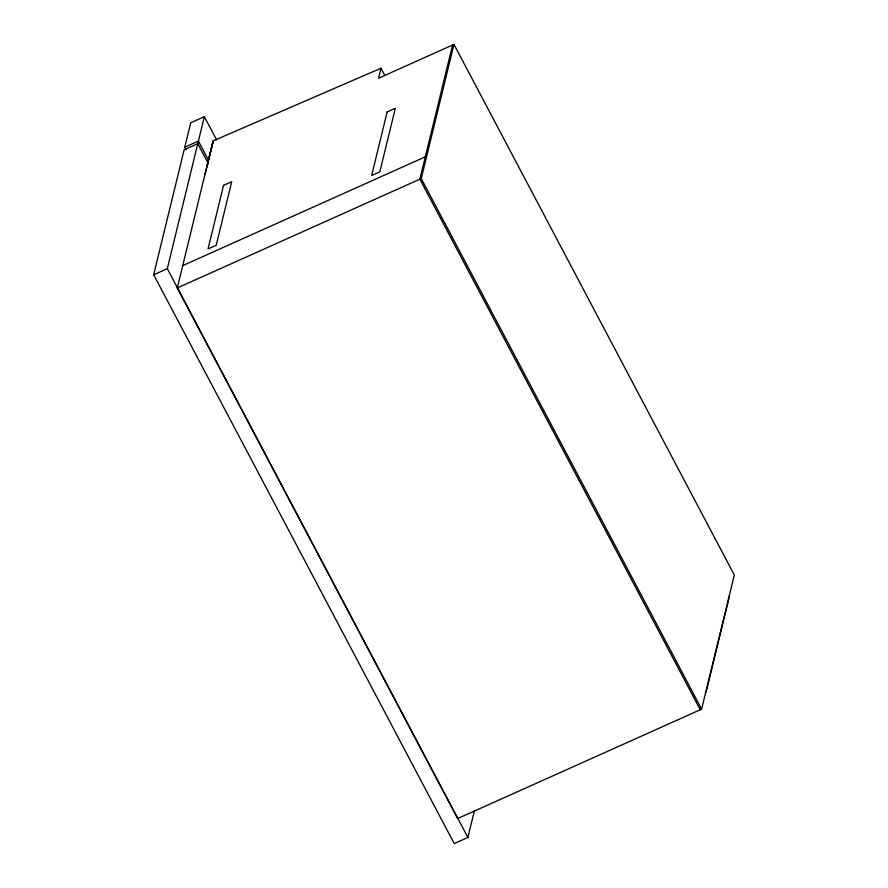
<?xml version="1.0" encoding="UTF-8"?>
<svg xmlns="http://www.w3.org/2000/svg" width="888" height="888" viewBox="0 0 888 888"><rect width="100%" height="100%" fill="white"/><g stroke="black" fill="none" stroke-linecap="round" stroke-linejoin="round"><path stroke-width="1.33" d="M474.403 810.777L467.887 837.484L454.256 843.6L153.679 274.758L184.138 149.794L197.78 143.678L207.903 162.837L207.248 165.401L213.131 140.892L380.985 68.232L384.87 75.58M186.069 149.65L184.771 147.197L190.731 122.777L204.362 116.661L216.672 139.96M467.887 837.484L167.31 268.642L204.362 116.661M380.985 68.232L378.543 78.244L453.957 44.4L734.321 575.002L701.609 709.168L457.653 818.558L177.278 287.967L213.131 140.892M213.253 141.125L208.558 160.284L198.413 141.081L184.771 147.197M452.591 45.011L419.88 179.176L700.255 709.778M701.609 709.168L421.245 178.566L453.957 44.4M706.138 691.919L729.592 595.715M205.084 174.248L207.925 162.715M153.679 274.758L167.31 268.642M182.728 265.612L425.33 156.821M177.278 287.967L421.245 178.566M223.543 185.37L208.036 248.951L216.217 245.277L231.724 181.696L223.543 185.37M387.157 111.944L371.65 175.524L379.831 171.85L395.338 108.269L387.157 111.944"/></g></svg>
